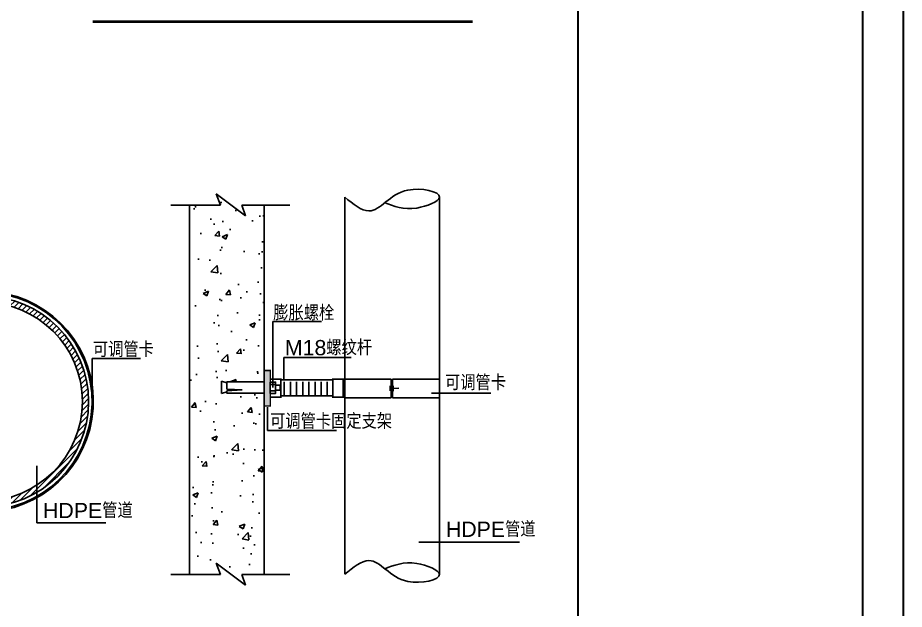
# Model space of a CAD drawing. Extents: x -452079 to 117456, y 3902 to 836955.
# Drawn here: x -297042 to -286136, y 191439 to 198714 of the extents above; entities that cross this region are included whole.
import ezdxf
from ezdxf.enums import TextEntityAlignment as Align

# ---------------------------------------------------------------- set-up
doc = ezdxf.new("R2010")
doc.units = 0
doc.header["$LTSCALE"] = 1000
doc.header["$MEASUREMENT"] = 0
for name, color, linetype in [('0-cxFrame', 155, 'Continuous'), ('PUB_TITLE', 4, 'Continuous'), ('图层1', 5, 'Continuous'), ('文本', 4, 'Continuous')]:
    doc.layers.add(name, color=color, linetype=linetype)
doc.layers.add('0-cxText', color=131, linetype='Continuous', lineweight=25)
doc.styles.add('_HZTXT', font='txt.shx', dxfattribs={"bigfont": 'hztxt.shx'})
doc.styles.add('cx_tuming', font='')
doc.styles.add('cx_tuqian1', font='')
doc.styles.add('黑体', font='', dxfattribs={"height": 12})
doc.styles.get('cx_tuming').set_extended_font_data('SimHei')
doc.styles.get('cx_tuqian1').set_extended_font_data('SimSun')
doc.styles.get('黑体').set_extended_font_data('SimHei')

# ---------------------------------------------------------------- blocks, each defined once
blk = doc.blocks.new('zjcx_T1(Dragon)')
at = {"layer": '0-cxFrame', "const_width": 50}
blk.add_lwpolyline([(-7000, 0), (0, 0), (0, 57400), (-7000, 57400)], close=True, dxfattribs=at)
blk = doc.blocks.new('TK22.A1 L(Dragon)')
at = {"layer": '0-cxFrame', "color": 7, "const_width": 0.5}
blk.add_lwpolyline([(0, 0), (-841, 0), (-841, 594), (0, 594)], close=True, dxfattribs=at)
at = {"layer": '0-cxFrame', "const_width": 0.5}
for points in [[(-80, 10), (-821, 10), (-821, 584), (-80, 584)], [(-10, 10), (-80, 10), (-80, 584), (-10, 584)]]:
    blk.add_lwpolyline(points, close=True, dxfattribs=at)
at = {"layer": '0-cxFrame', "xscale": 0.01, "yscale": 0.01, "zscale": 0.01}
blk.add_blockref('zjcx_T1(Dragon)', (-10, 10), dxfattribs=at)
at = {"style": '黑体', "flags": 4}
blk.add_attdef('图幅', text='', height=3.3, dxfattribs=at).set_placement((-40, 3), align=Align.RIGHT)
at = {"layer": '0-cxText', "flags": 4}
for tag, height, style, p in [('建设单位', 3.5, 'cx_tuming', (-45, 240)), ('项目名称', 3.5, 'cx_tuming', (-45, 210)), ('子项名称', 3.5, 'cx_tuming', (-45, 180)), ('工程编号', 3.3, 'cx_tuqian1', (-35, 165)), ('图名1', 3.5, 'cx_tuming', (-45, 87)), ('图名2', 3.5, 'cx_tuming', (-45, 79)), ('图名3', 3.5, 'cx_tuming', (-45, 71)), ('出图日期', 3.3, 'cx_tuqian1', (-39, 60)), ('专业', 3.3, 'cx_tuqian1', (-55, 52)), ('图号', 3.3, 'cx_tuqian1', (-55, 44)), ('版次', 3.3, 'cx_tuqian1', (-20, 44))]:
    blk.add_attdef(tag, text='', height=height, dxfattribs=dict(at, style=style)).set_placement(p, align=Align.MIDDLE)

msp = doc.modelspace()

# ---------------------------------------------------------------- hatches: boundary and pattern name
at = {"layer": '图层1'}
h = msp.add_hatch(dxfattribs=at)
h.set_pattern_fill('AR-CONC', scale=3.784216, style=0)
h.set_pattern_definition([(50, (-449876.8, 144174.7), (689.426, -60.317), [72.0893, -792.9824]), (355, (-449876.8, 144174.7), (-133.3665, 722.9995), [57.6714, -634.386]), (100.451, (-449819.3, 144169.7), (556.062, 662.6793), [61.2665, -673.931]), (46.1842, (-449876.8, 144367), (1025.8216, -159.0972), [108.134, -1189.4736]), (96.6356, (-449791.3, 144353.7), (898.389, 936.3117), [91.9, -1010.8965]), (351.184, (-449876.8, 144367), (898.39, 936.31), [86.507, -951.579]), (21, (-449780.66, 144318.9), (573.7434, -386.9948), [72.0893, -792.9824]), (326, (-449780.66, 144318.9), (233.8722, 697.007), [57.6714, -634.386]), (71.4514, (-449732.85, 144286.65), (807.614, 310.0138), [61.2665, -673.931]), (37.5, (-449876.78, 144174.72), (11.68794, 319.9745), [0, -626.6964, 0, -643.9978, 0, -636.7889]), (7.5, (-449876.78, 144174.72), (252.86, 379.1049), [0, -367.1749, 0, -612.2785, 0, -242.7007]), (327.5, (-450091.13, 144174.72), (513.10406, -21.6788), [0, -240.2977, 0, -749.7288, 0, -994.8325]), (317.5, (-450187.25, 144174.7), (560.5528, 96.2193), [0, -312.387, 0, -497.8968, 0, -706.4752])])
h.paths.add_polyline_path([(-294927.38, 191866.57), (-294547.26, 191866.57), (-294602.9, 192005.79), (-294241.23, 191736.63), (-294284.35, 191866.57), (-294009.63, 191866.57), (-294009.63, 194097.56), (-294471.25, 194097.56), (-294471.25, 194113.65), (-294533.32, 194092.93), (-294533.32, 194246.02), (-294471.25, 194225.31), (-294471.25, 194234.5), (-294009.63, 194234.5), (-294009.63, 196407.85), (-294284.35, 196407.85), (-294241.23, 196277.91), (-294602.9, 196547.07), (-294547.26, 196407.85), (-294927.38, 196407.85)])
h = msp.add_hatch(dxfattribs=at)
h.set_pattern_fill('LINE', scale=15.136863, angle=45, style=0)
h.set_pattern_definition([(45, (-448983.22, 144662.13), (-33.983226, 33.983226), [])])
h.paths.add_polyline_path([(-296246.38, 193992.87, -0.15755679), (-296477.18, 193278.63), (-296409.32, 193243.41, 0.15535345), (-296170.7, 193992.87, 1), (-298763.21, 193992.87, 0.73107199), (-296409.32, 193243.41), (-296477.18, 193278.63, -0.727777), (-298687.53, 193992.87, -1)])
msp.add_hatch(color=7, dxfattribs=at).paths.add_polyline_path([(-294009.63, 194376.02), (-294009.63, 193939.42), (-293934.68, 193939.42), (-293934.68, 194376.02)])
h = msp.add_hatch(dxfattribs=at)
h.set_pattern_fill('ACAD_ISO03W100', scale=15.136863, angle=90, style=0)
h.set_pattern_definition([(90, (-243055.06, 43293.21), (-75.684313, 5e-15), [181.64235, -272.46353])])
h.paths.add_polyline_path([(-293167.67, 194065.62), (-293167.67, 194261.97), (-293804.69, 194261.97), (-293804.69, 194065.62)])

# ---------------------------------------------------------------- linework, layer by layer
at = {"layer": 'PUB_TITLE', "color": 20, "const_width": 35}
msp.add_lwpolyline([(-296120.17, 198666.16), (-291447.03, 198666.16)], dxfattribs=at)
at = {"layer": '图层1', "color": 7}
for p, q in [((-294602.9, 196547.07), (-294241.23, 196277.91)), ((-294547.26, 196407.85), (-294602.9, 196547.07)), ((-293019.55, 196507.21), (-293019.55, 191868.92)), ((-291852.96, 196510.02), (-291852.96, 191875.42)), ((-295159.33, 196407.85), (-294547.26, 196407.85)), ((-294241.23, 196277.91), (-294284.35, 196407.85)), ((-294284.35, 196407.85), (-293694.99, 196407.85)), ((-294533.32, 194092.93), (-294533.32, 194246.02)), ((-294533.32, 194246.02), (-294471.25, 194225.31)), ((-293934.68, 194269.57), (-293804.69, 194269.57)), ((-293804.69, 194269.57), (-293804.69, 194045.86)), ((-293804.69, 194261.97), (-293167.67, 194261.97)), ((-293167.67, 194269.19), (-293037.67, 194269.19)), ((-293167.67, 194269.19), (-293167.67, 194045.48)), ((-293037.67, 194269.19), (-292449.01, 194269.19)), ((-293037.67, 194269.19), (-293037.67, 194045.48)), ((-292449.01, 194269.19), (-292449.01, 194037.92)), ((-292432.92, 194269.19), (-291852.96, 194269.19)), ((-292432.92, 194269.19), (-292432.92, 194037.92)), ((-294281.46, 194138.77), (-294471.25, 194146.22)), ((-294471.25, 194125.06), (-294281.46, 194138.77)), ((-293934.68, 194203.97), (-293869.96, 194203.97)), ((-293869.96, 194195.45), (-293815.36, 194195.45)), ((-293869.96, 194133.27), (-293815.36, 194133.27)), ((-292461.79, 194187.42), (-292461.79, 194123.81)), ((-292354.97, 194156.38), (-292461.79, 194155.62)), ((-292423.58, 194186.12), (-292423.58, 194119.91)), ((-294533.32, 194092.93), (-294471.25, 194113.65)), ((-293934.68, 194125.35), (-293869.96, 194125.35)), ((-293934.68, 194045.86), (-293804.69, 194045.86)), ((-293804.69, 194065.62), (-293167.67, 194065.62)), ((-293167.67, 194045.48), (-293037.67, 194045.48)), ((-293019.55, 194037.92), (-292449.01, 194037.92)), ((-292432.92, 194037.92), (-291852.96, 194037.92)), ((-294547.26, 191866.57), (-294602.9, 192005.79)), ((-294602.9, 192005.79), (-294241.23, 191736.63)), ((-295159.33, 191866.57), (-294547.26, 191866.57)), ((-294284.35, 191866.57), (-293694.99, 191866.57)), ((-294241.23, 191736.63), (-294284.35, 191866.57))]:
    msp.add_line(p, q, dxfattribs=at)
for points in [[(-294927.38, 196407.85), (-294927.38, 191866.57)], [(-294009.63, 191866.57), (-294009.63, 196407.85)], [(-294471.25, 194146.22), (-294471.25, 194234.5), (-294009.63, 194234.5), (-294009.63, 194097.56), (-294471.25, 194097.56), (-294471.25, 194125.06)], [(-293815.36, 194133.27), (-293815.36, 194195.45)]]:
    msp.add_lwpolyline(points, dxfattribs=at)
at = {"layer": '图层1', "color": 7, "const_width": 18.92}
for points in [[(-294009.63, 193939.42), (-294009.63, 194376.02), (-293934.68, 194376.02), (-293934.68, 193939.42)], [(-293804.69, 194269.57), (-293934.68, 194269.57), (-293934.68, 194045.86), (-293804.69, 194045.86)], [(-293167.67, 194045.48), (-293037.67, 194045.48), (-293037.67, 194269.19), (-293167.67, 194269.19)]]:
    msp.add_lwpolyline(points, close=True, dxfattribs=at)
at = {"layer": '图层1', "color": 7}
msp.add_lwpolyline([(-293934.68, 194094.38), (-293934.68, 194232.06), (-293869.96, 194232.06), (-293869.96, 194094.38)], close=True, dxfattribs=at)
for radius in [1296.26, 1220.57]:
    msp.add_circle((-297466.95, 193992.87), radius, dxfattribs=at)
for centre, radius, start, end in [((-297469.23, 193994.88), 1341.84, 275.149926, 93.944294), ((-297466.95, 193992.87), 1354.77, 275.060596, 88.970399)]:
    msp.add_arc(centre, radius, start, end, dxfattribs=at)
for points in [[(-293019.55, 196507.21), (-292721.52, 196338), (-292244.6, 196594.11), (-291853.14, 196507.21), (-292134.09, 196372.93), (-292535.4, 196442.78)], [(-293019.55, 191868.92), (-292721.52, 192038.12), (-292244.6, 191782.01), (-291853.14, 191868.92), (-292134.09, 192003.2), (-292535.4, 191933.35)]]:
    msp.add_spline(points, degree=3, dxfattribs=at)
at = {"layer": '文本', "color": 4}
for p, q in [((-293902.8, 194979.98), (-293306.21, 194979.98)), ((-293902.8, 194166.47), (-293902.8, 194979.98)), ((-296127.29, 194121.86), (-296127.29, 194523.3)), ((-296127.29, 194523.3), (-295533.66, 194523.3)), ((-293768.73, 194535.05), (-292941.32, 194535.05)), ((-293768.73, 194261.97), (-293768.73, 194535.05)), ((-291950.33, 194098.22), (-291221.56, 194098.22)), ((-293970.26, 193924.64), (-293970.26, 193637.76)), ((-293970.26, 193637.76), (-293118.62, 193637.76)), ((-296806.26, 193204.54), (-296806.26, 192503.24)), ((-296806.26, 192503.24), (-295956.71, 192503.24)), ((-292105.87, 192262.64), (-290868.27, 192262.64))]:
    msp.add_line(p, q, dxfattribs=at)

# ---------------------------------------------------------------- block references
at = {"layer": '0-cxFrame', "xscale": 50, "yscale": 50, "zscale": 50}
msp.add_blockref('TK22.A1 L(Dragon)', (-286148.56, 177114.62), dxfattribs=at)

# ---------------------------------------------------------------- texts
at = {"layer": '文本', "color": 4, "width": 1589.3706, "attachment_point": 1, "style": '_HZTXT'}
for s, insert, char_height in [('膨胀螺栓', (-293898.9, 195177.18), 187.619), ('可调管卡', (-296117.03, 194727.41), 187.619), ('{\\fArial|b0|i0|c0|p32;M18}螺纹杆', (-293755.4, 194750.22), 187.6193), ('可调管卡', (-291786.06, 194319.94), 187.619), ('可调管卡固定支架', (-293937.71, 193844.88), 187.619), ('{\\fArial|b0|i0|c0|p32;HDPE}管道', (-296730.99, 192747.37), 187.6193), ('{\\fArial|b0|i0|c0|p32;HDPE}管道', (-291775.12, 192516.6), 187.6193)]:
    msp.add_mtext(s, dxfattribs=dict(at, insert=insert, char_height=char_height))

doc.saveas('drawing.dxf')
